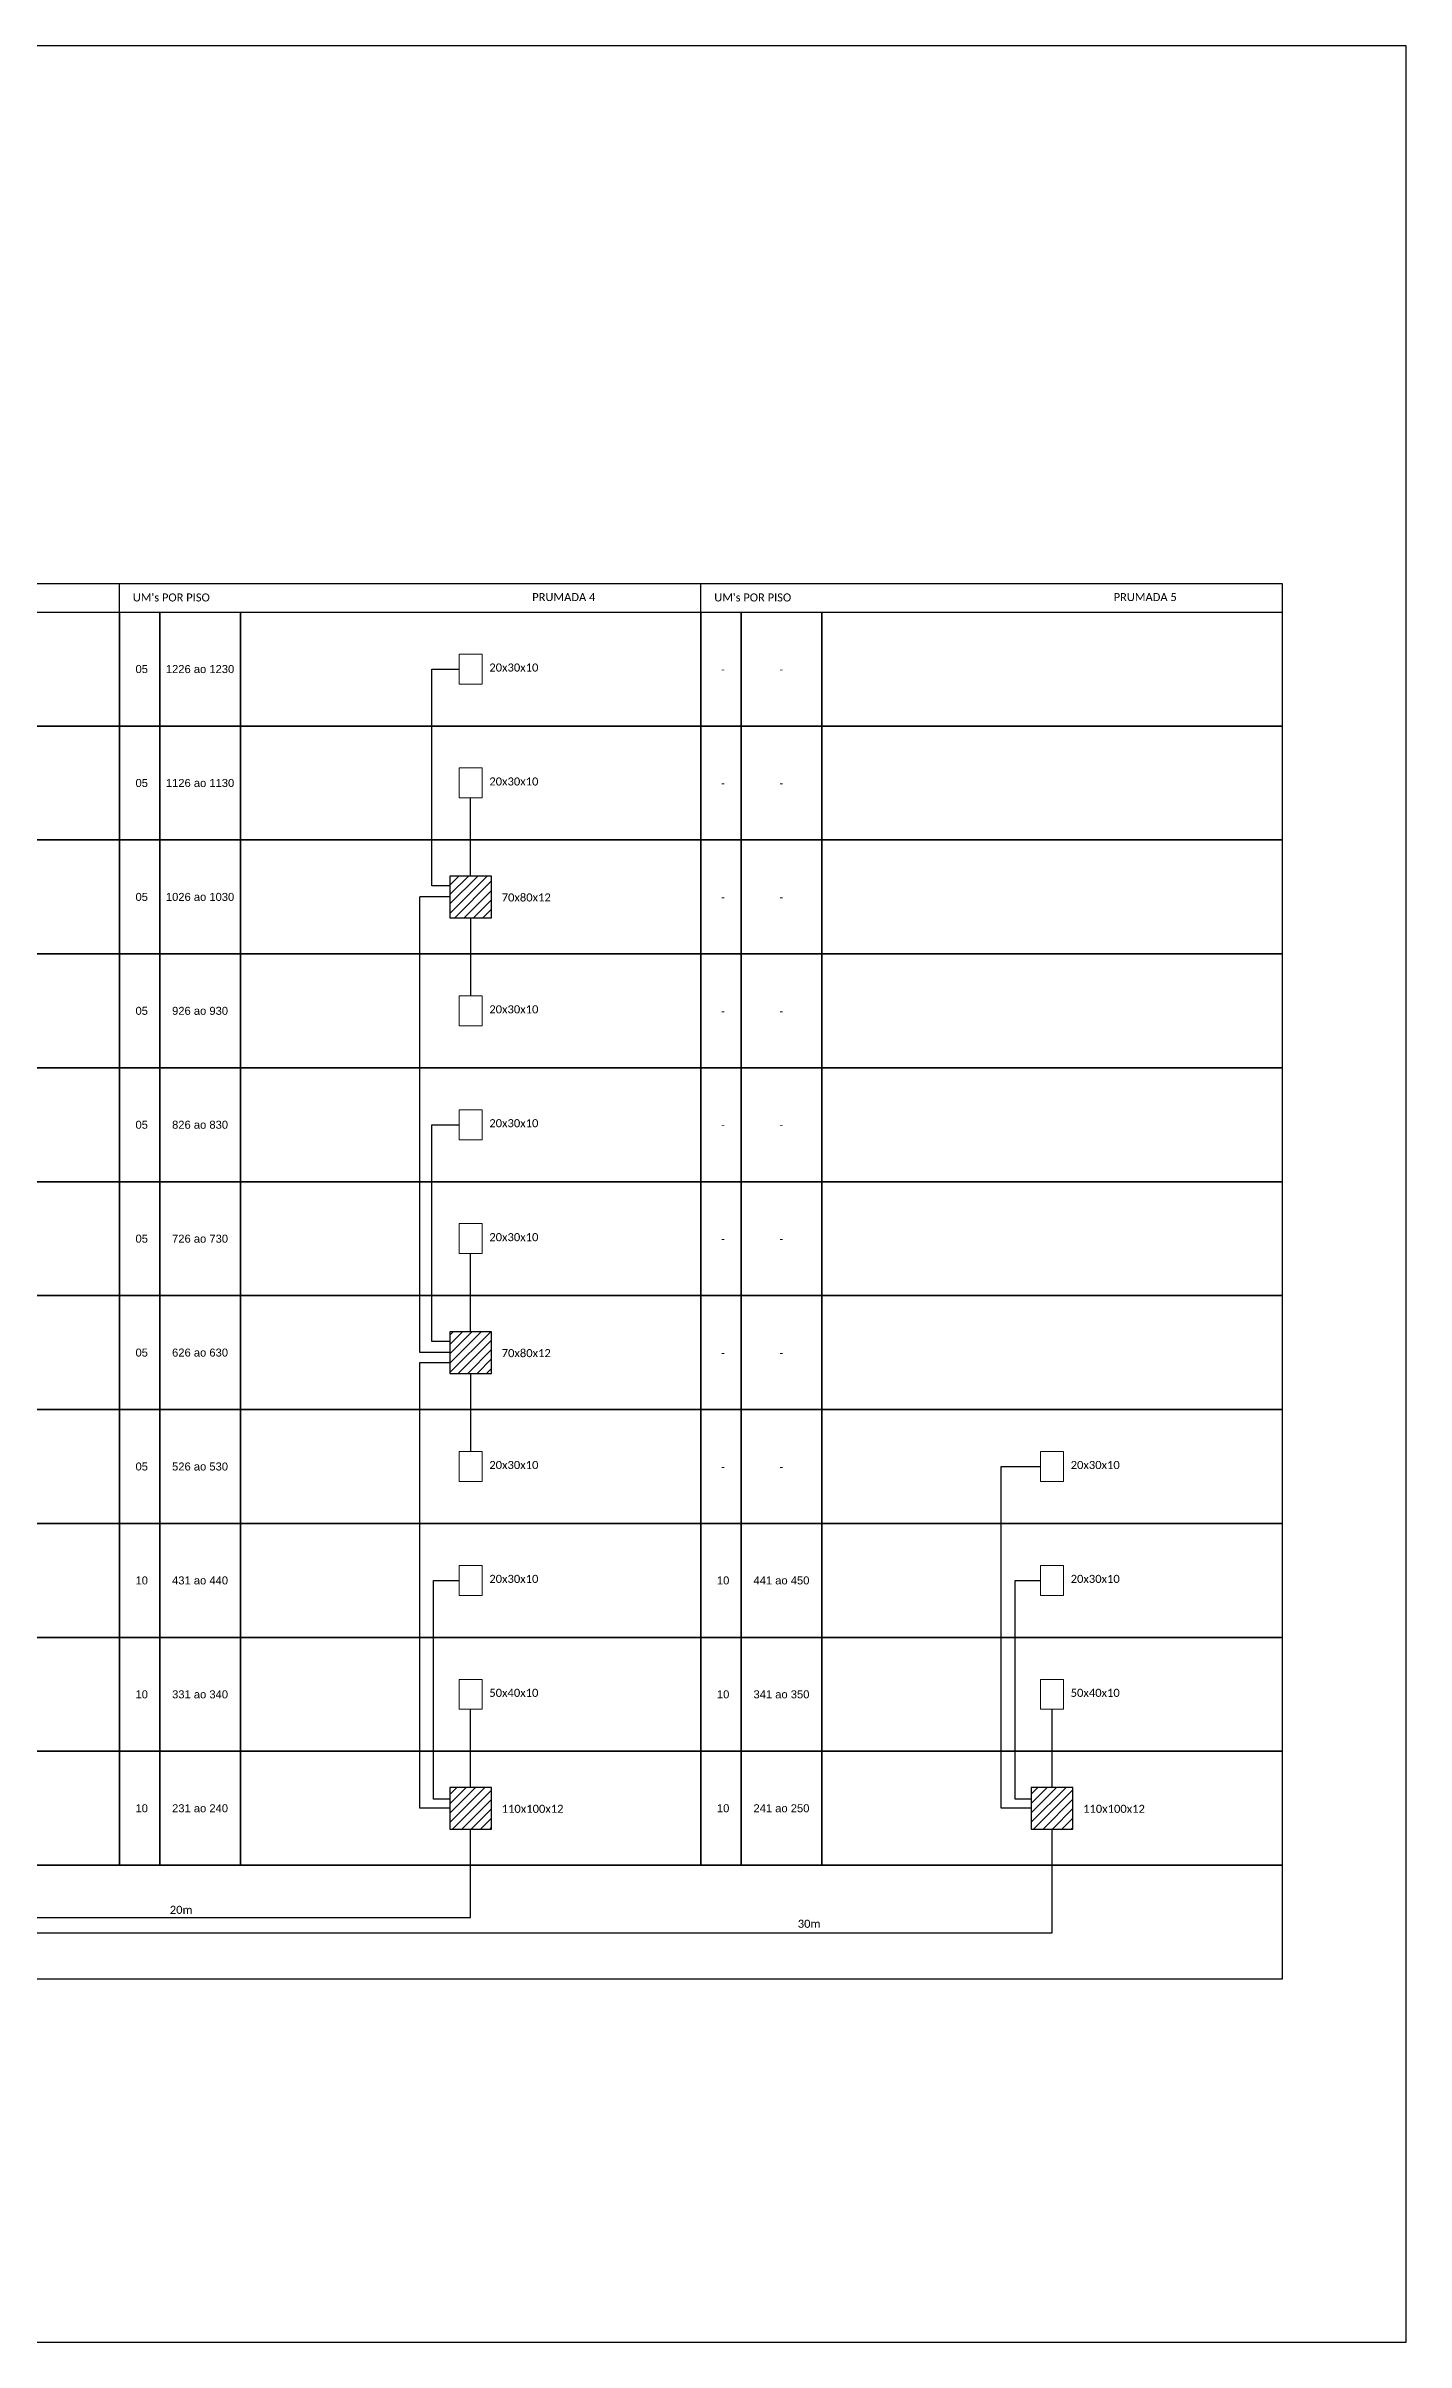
# Model space of a CAD drawing. Extents: x -89 to 2536, y 705 to 1299.
# Drawn here: x 1290 to 1642, y 705 to 1299 of the extents above; entities that cross this region are included whole.
import ezdxf
from ezdxf.enums import TextEntityAlignment as Align

# ---------------------------------------------------------------- set-up
doc = ezdxf.new("R2010")
doc.units = 0
doc.styles.add('ARIAL', font='arial.ttf')
doc.styles.add('WMF-Calibri0', font='calibri.ttf')

msp = doc.modelspace()

# ---------------------------------------------------------------- hatches: boundary and pattern name
h = msp.add_hatch()
h.set_pattern_fill('ANSI31', color=1, scale=0.54)
h.paths.add_polyline_path([(1394.68, 1073.48), (1405.48, 1073.48), (1405.48, 1084.28), (1394.68, 1084.28)])
h = msp.add_hatch()
h.set_pattern_fill('ANSI31', color=1, scale=0.54)
h.paths.add_polyline_path([(1394.68, 955.6), (1405.48, 955.6), (1405.48, 966.4), (1394.68, 966.4)])
h = msp.add_hatch()
h.set_pattern_fill('ANSI31', color=1, scale=0.54)
h.paths.add_polyline_path([(1394.68, 837.72), (1405.48, 837.72), (1405.48, 848.52), (1394.68, 848.52)])
h = msp.add_hatch()
h.set_pattern_fill('ANSI31', color=1, scale=0.54)
h.paths.add_polyline_path([(1545.07, 837.72), (1555.87, 837.72), (1555.87, 848.52), (1545.07, 848.52)])

# ---------------------------------------------------------------- linework, layer by layer
for points in [[(803.5, 705.02), (1642.06, 705.02), (1642.06, 1299.02), (803.5, 1299.02), (803.5, 705.02)], [(1309.24, 1152.55), (1309.24, 1159.95)], [(1459.64, 1152.55), (1459.64, 1159.95)], [(1490.9, 798.92), (889.3, 798.92), (889.3, 828.39), (1490.9, 828.39)], [(1490.9, 828.39), (1610.05, 828.39), (1610.05, 798.92), (1490.9, 798.92)]]:
    msp.add_lwpolyline(points)
at = {"color": 7, "ltscale": 0.5}
msp.add_lwpolyline([(1039.7, 1159.95), (1610.05, 1159.95), (1610.05, 1152.55)], dxfattribs=at)
for points in [[(1190.1, 1152.55), (1309.25, 1152.55), (1309.25, 1123.08), (1190.1, 1123.08)], [(1309.25, 1152.55), (1319.67, 1152.55), (1319.67, 1123.08), (1309.25, 1123.08)], [(1319.67, 1152.55), (1340.5, 1152.55), (1340.5, 1123.08), (1319.67, 1123.08)], [(1340.5, 1152.55), (1459.65, 1152.55), (1459.65, 1123.08), (1340.5, 1123.08)], [(1459.65, 1152.55), (1470.07, 1152.55), (1470.07, 1123.08), (1459.65, 1123.08)], [(1470.07, 1152.55), (1490.9, 1152.55), (1490.9, 1123.08), (1470.07, 1123.08)], [(1490.9, 1152.55), (1610.05, 1152.55), (1610.05, 1123.08), (1490.9, 1123.08)], [(1190.1, 1123.08), (1309.25, 1123.08), (1309.25, 1093.61), (1190.1, 1093.61)], [(1309.25, 1123.08), (1319.67, 1123.08), (1319.67, 1093.61), (1309.25, 1093.61)], [(1319.67, 1123.08), (1340.5, 1123.08), (1340.5, 1093.61), (1319.67, 1093.61)], [(1340.5, 1123.08), (1459.65, 1123.08), (1459.65, 1093.61), (1340.5, 1093.61)], [(1459.65, 1123.08), (1470.07, 1123.08), (1470.07, 1093.61), (1459.65, 1093.61)], [(1470.07, 1123.08), (1490.9, 1123.08), (1490.9, 1093.61), (1470.07, 1093.61)], [(1490.9, 1123.08), (1610.05, 1123.08), (1610.05, 1093.61), (1490.9, 1093.61)], [(1190.1, 1093.61), (1309.25, 1093.61), (1309.25, 1064.14), (1190.1, 1064.14)], [(1309.25, 1093.61), (1319.67, 1093.61), (1319.67, 1064.14), (1309.25, 1064.14)], [(1319.67, 1093.61), (1340.5, 1093.61), (1340.5, 1064.14), (1319.67, 1064.14)], [(1340.5, 1093.61), (1459.65, 1093.61), (1459.65, 1064.14), (1340.5, 1064.14)], [(1459.65, 1093.61), (1470.07, 1093.61), (1470.07, 1064.14), (1459.65, 1064.14)], [(1470.07, 1093.61), (1490.9, 1093.61), (1490.9, 1064.14), (1470.07, 1064.14)], [(1490.9, 1093.61), (1610.05, 1093.61), (1610.05, 1064.14), (1490.9, 1064.14)], [(1190.1, 1064.14), (1309.25, 1064.14), (1309.25, 1034.67), (1190.1, 1034.67)], [(1309.25, 1064.14), (1319.67, 1064.14), (1319.67, 1034.67), (1309.25, 1034.67)], [(1319.67, 1064.14), (1340.5, 1064.14), (1340.5, 1034.67), (1319.67, 1034.67)], [(1340.5, 1064.14), (1459.65, 1064.14), (1459.65, 1034.67), (1340.5, 1034.67)], [(1459.65, 1064.14), (1470.07, 1064.14), (1470.07, 1034.67), (1459.65, 1034.67)], [(1470.07, 1064.14), (1490.9, 1064.14), (1490.9, 1034.67), (1470.07, 1034.67)], [(1490.9, 1064.14), (1610.05, 1064.14), (1610.05, 1034.67), (1490.9, 1034.67)], [(1190.1, 1034.67), (1309.25, 1034.67), (1309.25, 1005.2), (1190.1, 1005.2)], [(1309.25, 1034.67), (1319.67, 1034.67), (1319.67, 1005.2), (1309.25, 1005.2)], [(1319.67, 1034.67), (1340.5, 1034.67), (1340.5, 1005.2), (1319.67, 1005.2)], [(1340.5, 1034.67), (1459.65, 1034.67), (1459.65, 1005.2), (1340.5, 1005.2)], [(1459.65, 1034.67), (1470.07, 1034.67), (1470.07, 1005.2), (1459.65, 1005.2)], [(1470.07, 1034.67), (1490.9, 1034.67), (1490.9, 1005.2), (1470.07, 1005.2)], [(1490.9, 1034.67), (1610.05, 1034.67), (1610.05, 1005.2), (1490.9, 1005.2)], [(1190.1, 1005.2), (1309.25, 1005.2), (1309.25, 975.73), (1190.1, 975.73)], [(1309.25, 1005.2), (1319.67, 1005.2), (1319.67, 975.73), (1309.25, 975.73)], [(1319.67, 1005.2), (1340.5, 1005.2), (1340.5, 975.73), (1319.67, 975.73)], [(1340.5, 1005.2), (1459.65, 1005.2), (1459.65, 975.73), (1340.5, 975.73)], [(1459.65, 1005.2), (1470.07, 1005.2), (1470.07, 975.73), (1459.65, 975.73)], [(1470.07, 1005.2), (1490.9, 1005.2), (1490.9, 975.73), (1470.07, 975.73)], [(1490.9, 1005.2), (1610.05, 1005.2), (1610.05, 975.73), (1490.9, 975.73)], [(1190.1, 975.73), (1309.25, 975.73), (1309.25, 946.27), (1190.1, 946.27)], [(1309.25, 975.73), (1319.67, 975.73), (1319.67, 946.27), (1309.25, 946.27)], [(1319.67, 975.73), (1340.5, 975.73), (1340.5, 946.27), (1319.67, 946.27)], [(1340.5, 975.73), (1459.65, 975.73), (1459.65, 946.27), (1340.5, 946.27)], [(1459.65, 975.73), (1470.07, 975.73), (1470.07, 946.27), (1459.65, 946.27)], [(1470.07, 975.73), (1490.9, 975.73), (1490.9, 946.27), (1470.07, 946.27)], [(1490.9, 975.73), (1610.05, 975.73), (1610.05, 946.27), (1490.9, 946.27)], [(1190.1, 946.27), (1309.25, 946.27), (1309.25, 916.8), (1190.1, 916.8)], [(1309.25, 946.27), (1319.67, 946.27), (1319.67, 916.8), (1309.25, 916.8)], [(1319.67, 946.27), (1340.5, 946.27), (1340.5, 916.8), (1319.67, 916.8)], [(1340.5, 946.27), (1459.65, 946.27), (1459.65, 916.8), (1340.5, 916.8)], [(1459.65, 946.27), (1470.07, 946.27), (1470.07, 916.8), (1459.65, 916.8)], [(1470.07, 946.27), (1490.9, 946.27), (1490.9, 916.8), (1470.07, 916.8)], [(1490.9, 946.27), (1610.05, 946.27), (1610.05, 916.8), (1490.9, 916.8)], [(1190.1, 916.8), (1309.25, 916.8), (1309.25, 887.33), (1190.1, 887.33)], [(1309.25, 916.8), (1319.67, 916.8), (1319.67, 887.33), (1309.25, 887.33)], [(1319.67, 916.8), (1340.5, 916.8), (1340.5, 887.33), (1319.67, 887.33)], [(1340.5, 916.8), (1459.65, 916.8), (1459.65, 887.33), (1340.5, 887.33)], [(1459.65, 916.8), (1470.07, 916.8), (1470.07, 887.33), (1459.65, 887.33)], [(1470.07, 916.8), (1490.9, 916.8), (1490.9, 887.33), (1470.07, 887.33)], [(1490.9, 916.8), (1610.05, 916.8), (1610.05, 887.33), (1490.9, 887.33)], [(1190.1, 887.33), (1309.25, 887.33), (1309.25, 857.86), (1190.1, 857.86)], [(1309.25, 887.33), (1319.67, 887.33), (1319.67, 857.86), (1309.25, 857.86)], [(1319.67, 887.33), (1340.5, 887.33), (1340.5, 857.86), (1319.67, 857.86)], [(1340.5, 887.33), (1459.65, 887.33), (1459.65, 857.86), (1340.5, 857.86)], [(1459.65, 887.33), (1470.07, 887.33), (1470.07, 857.86), (1459.65, 857.86)], [(1470.07, 887.33), (1490.9, 887.33), (1490.9, 857.86), (1470.07, 857.86)], [(1490.9, 887.33), (1610.05, 887.33), (1610.05, 857.86), (1490.9, 857.86)], [(1190.1, 857.86), (1309.25, 857.86), (1309.25, 828.39), (1190.1, 828.39)], [(1309.25, 857.86), (1319.67, 857.86), (1319.67, 828.39), (1309.25, 828.39)], [(1319.67, 857.86), (1340.5, 857.86), (1340.5, 828.39), (1319.67, 828.39)], [(1340.5, 857.86), (1459.65, 857.86), (1459.65, 828.39), (1340.5, 828.39)], [(1459.65, 857.86), (1470.07, 857.86), (1470.07, 828.39), (1459.65, 828.39)], [(1470.07, 857.86), (1490.9, 857.86), (1490.9, 828.39), (1470.07, 828.39)], [(1490.9, 857.86), (1610.05, 857.86), (1610.05, 828.39), (1490.9, 828.39)]]:
    msp.add_lwpolyline(points, close=True)
at = {"color": 0, "lineweight": 0}
for points in [[(1397.1, 1141.7), (1403.06, 1141.7), (1403.06, 1133.94), (1397.1, 1133.94)], [(1397.1, 1112.23), (1403.06, 1112.23), (1403.06, 1104.47), (1397.1, 1104.47)], [(1397.1, 1053.29), (1403.06, 1053.29), (1403.06, 1045.53), (1397.1, 1045.53)], [(1397.1, 1023.82), (1403.06, 1023.82), (1403.06, 1016.06), (1397.1, 1016.06)], [(1397.1, 994.35), (1403.06, 994.35), (1403.06, 986.59), (1397.1, 986.59)], [(1397.1, 935.41), (1403.06, 935.41), (1403.06, 927.65), (1397.1, 927.65)], [(1547.49, 935.41), (1553.45, 935.41), (1553.45, 927.65), (1547.49, 927.65)], [(1397.1, 905.94), (1403.06, 905.94), (1403.06, 898.18), (1397.1, 898.18)], [(1547.49, 905.94), (1553.45, 905.94), (1553.45, 898.18), (1547.49, 898.18)], [(1397.1, 876.47), (1403.06, 876.47), (1403.06, 868.71), (1397.1, 868.71)], [(1547.49, 876.47), (1553.45, 876.47), (1553.45, 868.71), (1547.49, 868.71)]]:
    msp.add_lwpolyline(points, close=True, dxfattribs=at)
at = {"color": 3, "ltscale": 0.5}
for points in [[(1394.68, 1081.73), (1390.05, 1081.73), (1390.05, 1137.82), (1397.1, 1137.82)], [(1400.08, 1084.28), (1400.08, 1104.47)], [(1394.68, 1078.88), (1386.9, 1078.88)], [(1386.9, 961), (1386.9, 1078.88)], [(1400.08, 1073.48), (1400.08, 1053.29)], [(1394.68, 963.85), (1390.05, 963.85), (1390.05, 1019.94), (1397.1, 1019.94)], [(1400.08, 966.4), (1400.08, 986.59)], [(1394.68, 961), (1386.9, 961)], [(1394.68, 843.12), (1386.9, 843.12), (1386.9, 958.45), (1394.68, 958.45)], [(1400.08, 955.6), (1400.08, 935.41)], [(1545.07, 843.12), (1537.3, 843.12), (1537.3, 931.53), (1547.49, 931.53)], [(1394.68, 845.5), (1390.5, 845.5), (1390.5, 902.06), (1397.1, 902.06)], [(1545.07, 845.5), (1540.9, 845.5), (1540.9, 902.06), (1547.49, 902.06)], [(1400.08, 848.52), (1400.08, 868.71)], [(1550.47, 848.52), (1550.47, 868.71)], [(1256.79, 810.85), (1550.47, 810.85), (1550.47, 837.72)], [(1256.79, 814.9), (1400.08, 814.9), (1400.08, 837.72)]]:
    msp.add_lwpolyline(points, dxfattribs=at)
at = {"color": 1}
for points in [[(1394.68, 1073.48), (1405.48, 1073.48), (1405.48, 1084.28), (1394.68, 1084.28)], [(1394.68, 955.6), (1405.48, 955.6), (1405.48, 966.4), (1394.68, 966.4)], [(1394.68, 837.72), (1405.48, 837.72), (1405.48, 848.52), (1394.68, 848.52)], [(1545.07, 837.72), (1555.87, 837.72), (1555.87, 848.52), (1545.07, 848.52)]]:
    msp.add_lwpolyline(points, close=True, dxfattribs=at)

# ---------------------------------------------------------------- texts
at = {"style": 'WMF-Calibri0'}
for s, height, p in [("UM's POR PISO", 2.07, (1312.69, 1155.31)), ('PRUMADA 4', 2.07, (1416.01, 1155.41)), ("UM's POR PISO", 2.07, (1463.09, 1155.31)), ('PRUMADA 5', 2.07, (1566.41, 1155.41)), ('20x30x10', 2.085, (1404.91, 1137.17)), ('20x30x10', 2.085, (1404.91, 1107.7)), ('20x30x10', 2.085, (1404.91, 1048.76)), ('20x30x10', 2.085, (1404.91, 1019.29)), ('20x30x10', 2.085, (1404.91, 989.82)), ('70x80x12', 2.085, (1408.11, 959.82)), ('20x30x10', 2.085, (1404.91, 930.88)), ('20x30x10', 2.085, (1555.3, 930.88)), ('20x30x10', 2.085, (1404.91, 901.41)), ('20x30x10', 2.085, (1555.3, 901.41)), ('50x40x10', 2.085, (1404.91, 871.94)), ('50x40x10', 2.085, (1555.3, 871.94)), ('110x100x12', 2.085, (1408.11, 841.94)), ('110x100x12', 2.085, (1558.51, 841.94)), ('20m', 2.085, (1322.25, 815.8)), ('30m', 2.085, (1484.7, 812.2))]:
    msp.add_text(s, height=height, dxfattribs=at).set_placement(p)
at = {"style": 'ARIAL'}
for s, p in [('05', (1314.99, 1137.82)), ('1226 ao 1230', (1330.08, 1137.82)), ('-', (1465.39, 1137.82)), ('-', (1480.48, 1137.82)), ('05', (1314.99, 1108.35)), ('1126 ao 1130', (1330.08, 1108.35)), ('-', (1465.39, 1108.35)), ('-', (1480.48, 1108.35)), ('05', (1314.99, 1078.88)), ('1026 ao 1030', (1330.08, 1078.88)), ('-', (1465.39, 1078.88)), ('-', (1480.48, 1078.88)), ('05', (1314.99, 1049.41)), ('926 ao 930', (1330.08, 1049.41)), ('-', (1465.39, 1049.41)), ('-', (1480.48, 1049.41)), ('05', (1314.99, 1019.94)), ('826 ao 830', (1330.08, 1019.94)), ('-', (1465.39, 1019.94)), ('-', (1480.48, 1019.94)), ('05', (1314.99, 990.47)), ('726 ao 730', (1330.08, 990.47)), ('-', (1465.39, 990.47)), ('-', (1480.48, 990.47)), ('05', (1314.99, 961)), ('626 ao 630', (1330.08, 961)), ('-', (1465.39, 961)), ('-', (1480.48, 961)), ('05', (1314.99, 931.53)), ('526 ao 530', (1330.08, 931.53)), ('-', (1465.39, 931.53)), ('-', (1480.48, 931.53)), ('10', (1314.99, 902.06)), ('431 ao 440', (1330.08, 902.06)), ('10', (1465.39, 902.06)), ('441 ao 450', (1480.48, 902.06)), ('10', (1314.99, 872.59)), ('331 ao 340', (1330.08, 872.59)), ('10', (1465.39, 872.59)), ('341 ao 350', (1480.48, 872.59)), ('10', (1314.99, 843.12)), ('231 ao 240', (1330.08, 843.12)), ('10', (1465.39, 843.12)), ('241 ao 250', (1480.48, 843.12))]:
    msp.add_text(s, height=2.07, dxfattribs=at).set_placement(p, align=Align.MIDDLE_CENTER)
at = {"color": 7, "style": 'WMF-Calibri0'}
msp.add_text('70x80x12', height=2.085, dxfattribs=at).set_placement((1408.11, 1077.7))

doc.saveas('drawing.dxf')
